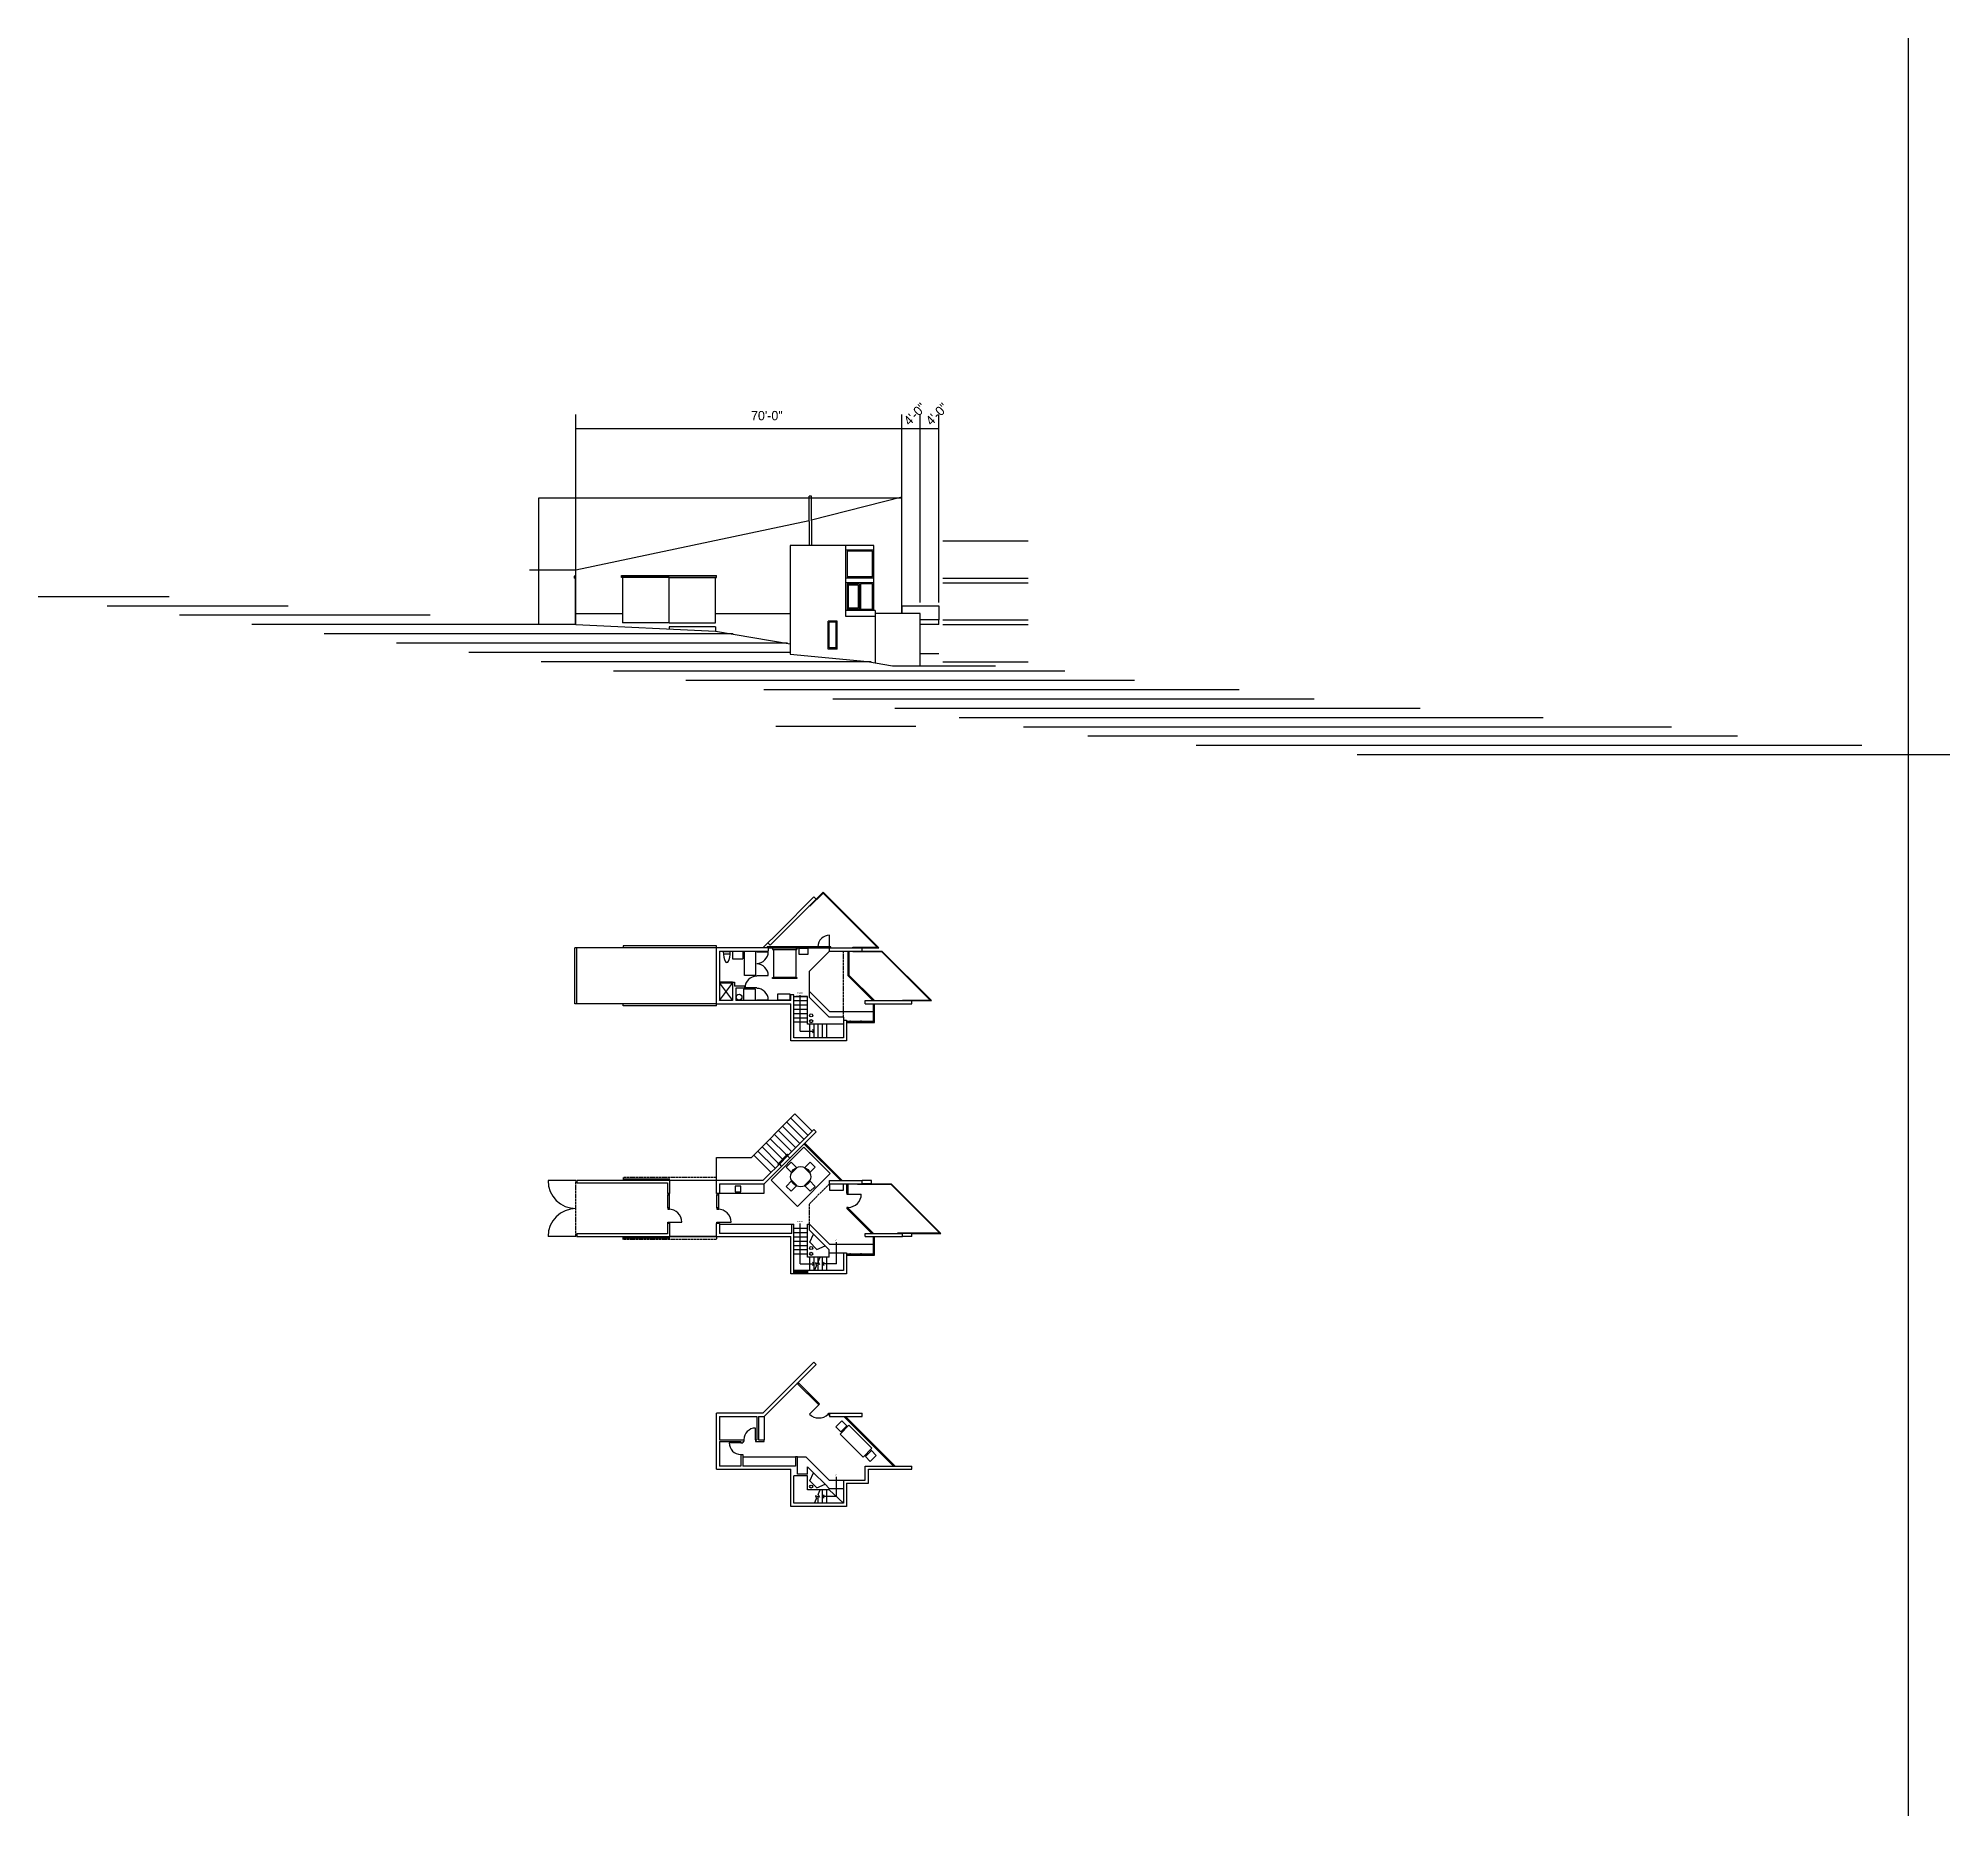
# Model space of a CAD drawing. Header units: inches. Extents: x -30960 to 5972, y 141 to 7569.
# Drawn here: x -12850 to -7920, y 710 to 5293 of the extents above; entities that cross this region are included whole.
import ezdxf

# ---------------------------------------------------------------- set-up
doc = ezdxf.new("R2010")
doc.units = ezdxf.units.IN
doc.header["$LTSCALE"] = 0.5
doc.header["$MEASUREMENT"] = 0
doc.linetypes.add('ACAD_ISO02W100', pattern=[15, 12, -3])
doc.layers.get('0').update_dxf_attribs({"color": 253})
for name, color, linetype in [('A-doors', 254, 'Continuous'), ('A-Elev-North', 7, 'Continuous'), ('A-Elev-South', 7, 'Continuous'), ('A-fixtures', 140, 'Continuous'), ('A-furniture', 33, 'Continuous'), ('A-glazing', 252, 'Continuous'), ('A-millwork', 252, 'Continuous'), ('A-roof', 253, 'Continuous'), ('A-soffit', 251, 'ACAD_ISO02W100'), ('A-stairs', 252, 'Continuous'), ('A-text', 254, 'Continuous'), ('A-walls', 7, 'Continuous'), ('construction', 160, 'Continuous')]:
    doc.layers.add(name, color=color, linetype=linetype)

msp = doc.modelspace()

# ---------------------------------------------------------------- linework, layer by layer
for p, q in [((-11101.5, 2347.7), (-11221.5, 2347.7)), ((-11221.5, 2203.7), (-11101.5, 2203.7)), ((-11101.5, 2203.7), (-11221.5, 2203.7))]:
    msp.add_line(p, q)
at = {"layer": 'A-doors'}
for p, q in [((-10809.5, 2950.7), (-10809.5, 2980.7)), ((-11028.1, 2843.7), (-11028.1, 2848.7)), ((-11463.5, 2347.7), (-11535.5, 2347.7)), ((-11221.5, 2351.7), (-11341.5, 2351.7)), ((-11227, 2314.2), (-11227, 2311.2)), ((-11222, 2314.2), (-11227, 2314.2)), ((-11227, 2277.2), (-11227, 2311.2)), ((-11227, 2311.2), (-11222, 2311.2)), ((-11227, 2277.2), (-11227, 2274.2)), ((-11222, 2277.2), (-11227, 2277.2)), ((-11227, 2274.2), (-11222, 2274.2)), ((-11222, 2311.2), (-11222, 2314.2)), ((-11222, 2277.2), (-11222, 2311.2)), ((-11222, 2274.2), (-11222, 2277.2)), ((-11100, 2314.2), (-11100, 2311.2)), ((-11095, 2314.2), (-11100, 2314.2)), ((-11100, 2311.2), (-11095, 2311.2)), ((-11100, 2277.2), (-11100, 2274.2)), ((-11095, 2277.2), (-11100, 2277.2)), ((-11100, 2274.2), (-11095, 2274.2)), ((-11095, 2311.2), (-11095, 2314.2)), ((-11095, 2274.2), (-11095, 2277.2)), ((-10764.6, 2315.7), (-10764.6, 2312.7)), ((-10761.6, 2315.7), (-10764.6, 2315.7)), ((-10764.6, 2312.7), (-10761.6, 2312.7)), ((-10764.6, 2278.7), (-10764.6, 2275.5)), ((-10761.6, 2278.7), (-10764.6, 2278.7)), ((-10761.6, 2312.7), (-10761.6, 2315.7)), ((-10761.6, 2312.7), (-10727.6, 2312.7)), ((-10761.6, 2276.8), (-10761.6, 2278.7)), ((-11227, 2237.2), (-11227, 2240.2)), ((-11227, 2240.2), (-11222, 2240.2)), ((-11222, 2237.2), (-11227, 2237.2)), ((-11224.5, 2240.2), (-11190.5, 2240.2)), ((-11222, 2240.2), (-11222, 2237.2)), ((-11100, 2237.2), (-11100, 2240.2)), ((-11100, 2240.2), (-11095, 2240.2)), ((-11095, 2237.2), (-11100, 2237.2)), ((-11097.5, 2240.2), (-11063.5, 2240.2)), ((-11095, 2240.2), (-11095, 2237.2)), ((-11463.5, 2203.7), (-11535.5, 2203.7)), ((-11221.5, 2199.7), (-11341.5, 2199.7)), ((-10837.4, 1769.5), (-10861.5, 1745.5)), ((-11000.5, 1679.7), (-11000.5, 1709.7)), ((-11038.5, 1671.7), (-11068.5, 1671.7))]:
    msp.add_line(p, q, dxfattribs=at)
for centre, radius, start, end in [((-10809.5, 2950.7), 30, 90, 180), ((-11463.5, 2347.7), 72, 180, 270), ((-11463.5, 2203.7), 72, 90, 180), ((-11224.5, 2240.2), 34, 0, 90), ((-11097.5, 2240.2), 34, 0, 90), ((-10761.6, 2312.7), 34, 270, 0), ((-10837.4, 1769.6), 34, 225, 315), ((-11000.5, 1679.7), 30, 90, 180), ((-11038.5, 1671.7), 30, 180, 270)]:
    msp.add_arc(centre, radius, start, end, dxfattribs=at)
at = {"layer": 'A-Elev-North'}
for p, q in [((-10856, 4051.3, -5147.6), (-10623.5, 4110.9)), ((-11463.5, 3922.2, -5147.6), (-10862, 4050, -5147.6))]:
    msp.add_line(p, q, dxfattribs=at)
at = {"layer": 'A-Elev-North', "color": 252}
for p, q in [((-10736, 3883.2, -3584.7), (-10736, 3823.3, 12008.2)), ((-10733, 3886.2, -4364.5), (-10733, 3820.3, 12788)), ((-10730, 3886.2, -4364.5), (-10730, 3820.3, 12788))]:
    msp.add_line(p, q, dxfattribs=at)
at = {"layer": 'A-Elev-North', "color": 253}
for p, q in [((-10691.5, 3817.3, -5147.6), (-10691.5, 3802.3, -5147.6)), ((-10691.5, 3802.3, -5147.6), (-10691.5, 3684, -5147.6))]:
    msp.add_line(p, q, dxfattribs=at)
at = {"layer": 'A-Elev-South', "color": 7}
for p, q in [((-8027.6, 5293.3), (-8027.6, 710)), ((-10862, 4047.3, -5147.6), (-10862, 4112.1, -5147.6)), ((-10856, 4112.1, -5147.6), (-10862, 4112.1, -5147.6)), ((-10856, 4048.6, -5147.6), (-10856, 4112.1, -5147.6)), ((-10623.5, 3829.3, -5147.6), (-10623.5, 4110.9, -5147.6)), ((-10526.5, 3829.3, -5147.6), (-10623.5, 3829.3, -5147.6)), ((-10526.5, 3793.3, -5147.6), (-10526.5, 3829.3, -5147.6)), ((-11463.5, 3781.2, -5147.6), (-11103.5, 3764.3, -5147.6)), ((-11103.5, 3764.3, -5147.6), (-10911.5, 3731.9, -11990.5)), ((-10527.5, 3781.3), (-10575.5, 3781.3)), ((-10575.5, 3675.3), (-10575.5, 3781.3)), ((-10527.5, 3781.3), (-10527.5, 3793.3, -5147.6)), ((-10911.5, 3704.9, -5147.6), (-10711.3, 3685.9, -12303.8)), ((-10527.5, 3706.3), (-10575.5, 3706.3)), ((-10711.3, 3685.9, -12303.8), (-10647.5, 3675.3)), ((-10647.5, 3675.3), (-10537.7, 3675.3)), ((-10547.7, 3675.3), (-10439.3, 3675.3)), ((-10537.7, 3675.3), (-10381.3, 3675.3, -5147.6)), ((-10586.6, 3518.6), (-10948.2, 3518.6)), ((-10849.8, 2479.4), (-10917.8, 2411.3)), ((-10844.1, 2473.7), (-10849.8, 2479.4))]:
    msp.add_line(p, q, dxfattribs=at)
at = {"layer": 'A-Elev-South', "color": 253}
for p, q in [((-10862, 4047.3, -5147.6), (-10862, 3985.3, -60423.2)), ((-10856, 4048.6, -5147.6), (-10856, 3985.3, -60344.4)), ((-10911.5, 3985.3, -5147.6), (-10911.5, 3704.9, -5147.6)), ((-10767.5, 3985.3, -5147.6), (-10911.5, 3985.3, -5147.6)), ((-10695.5, 3985.3, -5147.6), (-10767.5, 3985.3, -5147.6)), ((-10695.5, 3906.3, -36456.4), (-10695.5, 3985.3, -5147.6)), ((-11346.5, 3903.2, -5147.6), (-11346.5, 3908.2, -5147.6)), ((-11101.5, 3906.2, -5147.6), (-11346.5, 3906.2, -5147.6)), ((-11343.5, 3903.2, -5147.6), (-11346.5, 3903.2, -5147.6)), ((-11223.5, 3903.2, -5147.6), (-11343.5, 3903.2, -5147.6)), ((-11343.5, 3903.2, -5147.6), (-11343.5, 3786.3, -10295.1)), ((-11103.5, 3903.2, -5147.6), (-11101.5, 3903.2, -5147.6)), ((-11101.5, 3906.2, -5147.6), (-11101.5, 3908.2, -5147.6)), ((-11101.5, 3903.2, -5147.6), (-11101.5, 3906.2, -5147.6)), ((-10695.5, 3901.3, -5147.6), (-10767.5, 3901.3, -5147.6)), ((-10695.5, 3817.3, -24121.6), (-10695.5, 3906.3, -36456.4)), ((-10695.5, 3889.3, -5147.6), (-10767.5, 3889.3, -5147.6)), ((-11463.5, 3810.3, -10295.1), (-11343.5, 3810.3, -10295.1)), ((-11103.5, 3810.3, -10295.1), (-10911.5, 3810.3, -10295.1)), ((-10691.5, 3817.3, 13567.8), (-10767.5, 3817.3, 13567.8)), ((-10623.5, 3810.3, -1775), (-10623.5, 3829.3, -5147.6)), ((-10623.5, 3829.3, -5147.6), (-10623.5, 3810.3, -10295.1)), ((-10575.5, 3781.3), (-10575.5, 3810.3, -5147.6)), ((-11223.5, 3786.3, -5147.6), (-11343.5, 3786.3, -10295.1)), ((-11103.5, 3775.3, -5147.6), (-11223.5, 3775.3, -5147.6)), ((-11223.5, 3775.3, -5147.6), (-11223.5, 3769.9, -5147.6)), ((-11103.5, 3775.3, -5147.6), (-11103.5, 3764.3, -5147.6)), ((-10526.5, 3793.3), (-10575.5, 3793.3)), ((-11010.6, 2407.7), (-10898.7, 2519.5)), ((-10854.2, 2474.9), (-10898.7, 2519.5)), ((-10907.2, 2421.9), (-10951.8, 2466.5)), ((-10896.6, 2432.5), (-10941.2, 2477.1)), ((-10886, 2443.1), (-10930.6, 2487.7)), ((-10875.4, 2453.7), (-10919.9, 2498.3)), ((-10864.8, 2464.3), (-10909.3, 2508.9)), ((-10949.6, 2379.5), (-10994.2, 2424)), ((-10941.2, 2392.2), (-10983.6, 2434.6)), ((-10930.6, 2402.8), (-10973, 2445.2)), ((-10919.9, 2413.4), (-10962.4, 2455.8)), ((-11101.5, 2407.7), (-11010.6, 2407.7)), ((-11101.5, 2347.7), (-11101.5, 2407.7)), ((-10960.3, 2368.9), (-11004.8, 2413.4)), ((-10737.5, 2339.7), (-10737.5, 2338.2)), ((-10701.5, 2347.7), (-10725.5, 2347.7)), ((-10701.5, 2339.7), (-10725.5, 2339.7)), ((-10597.5, 2211.7), (-10621.5, 2211.7)), ((-10597.5, 2203.7), (-10621.5, 2203.7))]:
    msp.add_line(p, q, dxfattribs=at)
at = {"layer": 'A-Elev-South', "color": 2, "ltscale": 0.1}
for p, q in [((-10517.6, 3997.3, -15442.7), (-10299.1, 3997.3, -20590.3)), ((-10517.6, 3997.3, -15442.7), (-10299.1, 3997.3, -20590.3)), ((-10517.6, 3997.3, -15442.7), (-10299.1, 3997.3, -20590.3)), ((-10467.6, 3997.3, -15442.7), (-10297.1, 3997.3, -15442.7)), ((-10467.6, 3997.3, -15442.7), (-10297.1, 3997.3, -15442.7)), ((-10467.6, 3997.3, -15442.7), (-10297.1, 3997.3, -15442.7)), ((-10517.6, 3901.3, -15442.7), (-10299.1, 3901.3, -20590.3)), ((-10467.6, 3901.3, -15442.7), (-10297.1, 3901.3, -15442.7)), ((-10517.6, 3889.3, -15442.7), (-10299.1, 3889.3, -20590.3)), ((-10467.6, 3889.3, -15442.7), (-10297.1, 3889.3, -15442.7)), ((-10517.6, 3793.3, -15442.7), (-10299.1, 3793.3, -20590.3)), ((-10517.6, 3781.3, -15442.7), (-10299.1, 3781.3, -20590.3)), ((-10467.6, 3793.3, -15442.7), (-10297.1, 3793.3, -15442.7)), ((-10467.6, 3781.3, -15442.7), (-10297.1, 3781.3, -15442.7)), ((-10517.6, 3685.3, -15442.7), (-10299.1, 3685.3, -20590.3)), ((-10467.6, 3685.3, -15442.7), (-10297.1, 3685.3, -15442.7))]:
    msp.add_line(p, q, dxfattribs=at)
at = {"layer": 'A-Elev-South', "color": 252}
for p, q in [((-10767.5, 3802.3, -77674), (-10767.5, 3985.3, -5147.6)), ((-10695.5, 3973.3, -5147.6), (-10767.5, 3973.3, -5147.6)), ((-10764.5, 3970.3, 54643.4), (-10764.5, 3904.3, -3960.8)), ((-10698.5, 3970.3, 55831.3), (-10764.5, 3970.3, 55831.3)), ((-10698.5, 3904.3, -3960.8), (-10698.5, 3970.3, 54643.4)), ((-11463.5, 3906.3, -5147.6), (-11468.5, 3906.3, -5147.6)), ((-11468.5, 3906.3, -5147.6), (-11468.5, 3901.3, -5147.6)), ((-11463.5, 3906.3, -5147.6), (-11468.5, 3906.3, -5147.6)), ((-11468.5, 3906.3, -5147.6), (-11468.5, 3901.3, -5147.6)), ((-11465.5, 3901.3, -5147.6), (-11468.5, 3901.3, -5147.6)), ((-11465.5, 3901.3, -5147.6), (-11468.5, 3901.3, -5147.6)), ((-11465.5, 3901.3), (-11465.5, 3781.3, -5147.6)), ((-11465.5, 3901.3), (-11465.5, 3781.3, -5147.6)), ((-10698.5, 3904.3, -36456.4), (-10764.5, 3904.3, -36456.4)), ((-10733, 3886.2, -36426.4), (-10764.5, 3886.2, -36426.4)), ((-10764.5, 3886.2, -5117.6), (-10764.5, 3820.3, -17741)), ((-10736, 3883.2, -36426.4), (-10761.5, 3883.2, -36426.4)), ((-10761.5, 3883.2, -5691.5), (-10761.5, 3823.3, -17167.1)), ((-10698.5, 3886.2, -36426.4), (-10730, 3886.2, -36426.4)), ((-10698.5, 3820.3, -17741), (-10698.5, 3886.2, -5117.6)), ((-10691.5, 3802.3, -5147.6), (-10767.5, 3802.3, -5147.6)), ((-10733, 3820.3, -20590.3), (-10764.5, 3820.3, -20590.3)), ((-10736, 3823.3, -20590.3), (-10761.5, 3823.3, -20590.3)), ((-10698.5, 3820.3, -20590.3), (-10730, 3820.3, -20590.3)), ((-10575.5, 3810.3, -6490.4), (-10691.5, 3810.3, -11638)), ((-11463.5, 3781.3, -5147.6), (-12299.9, 3781.3, -5147.6)), ((-10813.5, 3718.3), (-10813.5, 3790.3)), ((-10789.5, 3790.3), (-10813.5, 3790.3)), ((-10810.5, 3721.3), (-10810.5, 3787.3, -606.2)), ((-10792.5, 3787.3, -606.2), (-10810.5, 3787.3, -606.2)), ((-10792.5, 3721.3, -2922.1), (-10792.5, 3787.3, -2098.3)), ((-10789.5, 3718.3), (-10789.5, 3790.3)), ((-10789.5, 3718.3), (-10813.5, 3718.3)), ((-10792.5, 3721.3), (-10810.5, 3721.3)), ((-10202.8, 3661.3, -5147.6), (-11366.8, 3661.3, -5147.6)), ((-8968.6, 3541.3, -5147.6), (-10475.2, 3541.3, -5147.6))]:
    msp.add_line(p, q, dxfattribs=at)
at = {"layer": 'A-Elev-South'}
for p, q in [((-11463.5, 3781.3), (-11463.5, 3921.3)), ((-11463.5, 3781.3), (-11463.5, 3921.3)), ((-11223.5, 3903.2, -5147.6), (-11103.5, 3903.2, -5147.6)), ((-11223.5, 3786.3, -5147.6), (-11223.5, 3903.2, -5147.6)), ((-11103.5, 3786.3, -5147.6), (-11103.5, 3903.2, -5147.6)), ((-11223.5, 3786.3, -10295.1), (-11103.5, 3786.3, -10295.1))]:
    msp.add_line(p, q, dxfattribs=at)
at = {"layer": 'A-Elev-South', "color": 251}
msp.add_line((-11346.5, 3908.2, -5147.6), (-11101.5, 3908.2, -5147.6), dxfattribs=at)
at = {"layer": 'A-Elev-South', "color": 126}
for p, q in [((-12512.9, 3853.3, -5147.6), (-12850.5, 3853.3, -5147.6)), ((-12205.9, 3829.3, -5147.6), (-12673.1, 3829.3, -5147.6)), ((-11839.3, 3805.3, -5147.6), (-12486.5, 3805.3, -5147.6)), ((-11057.8, 3757.3, -5147.6), (-12113.2, 3757.3, -5147.6)), ((-10917.8, 3733.3, -5147.6), (-11926.6, 3733.3, -5147.6)), ((-10909.5, 3709.3, -5147.6), (-11740, 3709.3, -5147.6)), ((-10702.3, 3685.3, -5147.6), (-11553.4, 3685.3, -5147.6)), ((-10023.3, 3637.3, -5147.6), (-11180.2, 3637.3, -5147.6)), ((-9752.7, 3613.3, -5147.6), (-10978.7, 3613.3, -5147.6)), ((-9559.5, 3589.3, -5147.6), (-10801, 3589.3, -5147.6)), ((-9286.4, 3565.3, -5147.6), (-10641.2, 3565.3, -5147.6)), ((-8637.8, 3517.3, -5147.6), (-10309.1, 3517.3, -5147.6)), ((-8467.9, 3493.3, -5147.6), (-10143.1, 3493.3, -5147.6)), ((-8146.8, 3469.3, -5147.6), (-9864, 3469.3, -5147.6)), ((-7920.3, 3445.3, -5147.6), (-9448.4, 3445.3, -5147.6))]:
    msp.add_line(p, q, dxfattribs=at)
at = {"layer": 'A-fixtures'}
for p, q in [((-11065.5, 2937.7), (-11083.5, 2937.7)), ((-11065.5, 2937.7), (-11083.5, 2937.7)), ((-11083.3, 2932.7), (-11065.6, 2932.7)), ((-11059.5, 2859.7), (-11093.5, 2859.7)), ((-11083.5, 2856.7), (-11083.5, 2859.7)), ((-11093.5, 2811.7), (-11059.5, 2856.7)), ((-11093.5, 2856.7), (-11059.5, 2811.7)), ((-11059.5, 2856.7), (-11093.5, 2856.7))]:
    msp.add_line(p, q, dxfattribs=at)
msp.add_lwpolyline([(-11000.3, 2813.3), (-11000.3, 2841.3), (-11031.3, 2841.3), (-11031.3, 2813.3), (-11000.3, 2813.3)], dxfattribs=at)
msp.add_circle((-11043, 2820.7), 7.5, dxfattribs=at)
msp.add_ellipse((-11074.5, 2937.7), major_axis=(0, 28), ratio=0.321429, start_param=1.570796, end_param=4.712389, dxfattribs=at)
at = {"layer": 'A-furniture'}
for points in [[(-10893.6, 2946.7), (-10956.6, 2946.7), (-10956.6, 2943.7), (-10893.6, 2943.7), (-10893.6, 2946.7), (-10893.6, 2943.7), (-10896.6, 2943.7), (-10896.6, 2871.7), (-10893.6, 2871.7), (-10893.6, 2871.7), (-10893.6, 2868.7), (-10956.6, 2868.7), (-10956.6, 2871.7), (-10953.6, 2871.7), (-10896.6, 2871.7), (-10953.6, 2871.7), (-10953.6, 2943.7)], [(-10864.6, 2946.4), (-10888.6, 2946.4), (-10888.6, 2931.4), (-10864.6, 2931.4), (-10864.6, 2946.4)], [(-10911.5, 2813.7), (-10911.5, 2828.7), (-10943.5, 2828.7), (-10943.5, 2813.7), (-10911.5, 2813.7)], [(-10906.6, 2367.6), (-10921.4, 2382.4), (-10908.7, 2395.1), (-10893.9, 2380.3), (-10906.6, 2367.6)], [(-10874.1, 2380.3), (-10859.2, 2395.1), (-10846.5, 2382.4), (-10861.3, 2367.6), (-10874.1, 2380.3)], [(-10906.6, 2347.8), (-10921.4, 2332.9), (-10908.7, 2320.2), (-10893.9, 2335), (-10906.6, 2347.8)], [(-10874.1, 2335), (-10859.2, 2320.2), (-10846.5, 2332.9), (-10861.3, 2347.8), (-10874.1, 2335)], [(-10773.5, 2323.2), (-10773.5, 2338.2), (-10809.5, 2338.2), (-10809.5, 2323.2), (-10773.5, 2323.2)], [(-10778, 1728.3), (-10793.5, 1712.7), (-10780.8, 1700), (-10765.2, 1715.5), (-10778, 1728.3), (-10765.2, 1715.5), (-10763.1, 1713.4), (-10759.6, 1717), (-10782.2, 1694.3), (-10722.8, 1634.9), (-10700.2, 1657.6), (-10759.6, 1717), (-10700.2, 1657.6), (-10703.7, 1654), (-10701.6, 1651.9), (-10717.1, 1636.3), (-10704.4, 1623.6), (-10688.9, 1639.2), (-10701.6, 1651.9)]]:
    msp.add_lwpolyline(points, dxfattribs=at)
msp.add_lwpolyline([(-10807.6, 2366.2), (-10875.5, 2434), (-10960.3, 2349.2), (-10892.4, 2281.3)], close=True, dxfattribs=at)
msp.add_circle((-10884, 2357.7), 26, dxfattribs=at)
at = {"layer": 'A-glazing'}
for p, q in [((-10806.5, 2950.7), (-10970.5, 2950.7)), ((-10970.5, 2947.7), (-10970.5, 2950.7)), ((-10967.5, 2947.7), (-10967.5, 2950.7)), ((-10937.5, 2947.7), (-10937.5, 2950.7)), ((-10935.5, 2947.7), (-10935.5, 2950.7)), ((-10905.5, 2947.7), (-10905.5, 2950.7)), ((-10903.5, 2947.7), (-10903.5, 2950.7)), ((-10873.5, 2947.7), (-10873.5, 2950.7)), ((-10871.5, 2947.8), (-10871.5, 2950.8)), ((-10841.5, 2947.7), (-10841.5, 2950.7)), ((-10839.5, 2947.7), (-10839.5, 2950.7)), ((-10809.5, 2947.7), (-10809.5, 2950.7)), ((-10809.5, 2949.7), (-10809.5, 2950.7)), ((-10806.5, 2947.7), (-10806.5, 2950.7)), ((-10761.6, 2878.7), (-10761.6, 2939.7)), ((-10761.6, 2936.7), (-10758.6, 2936.7)), ((-10758.6, 2878.7), (-10758.6, 2939.7)), ((-10761.6, 2878.7), (-10758.6, 2878.7)), ((-10761.6, 2875.5), (-10761.6, 2878.7)), ((-10761.6, 2875.5), (-10697.7, 2811.7)), ((-10759.4, 2873.4), (-10757.3, 2875.5)), ((-10758.6, 2876.8), (-10758.6, 2878.7)), ((-10758.6, 2876.8), (-10693.5, 2811.7)), ((-10866.5, 2822.7), (-10896.5, 2822.7)), ((-10699.1, 2813.1), (-10697, 2815.2)), ((-10696.5, 2758.7), (-10696.5, 2803.7)), ((-10693.5, 2800.7), (-10696.5, 2800.7)), ((-10693.5, 2774.7), (-10696.5, 2774.7)), ((-10693.5, 2772.7), (-10696.5, 2772.7)), ((-10693.5, 2758.7), (-10693.5, 2803.7)), ((-10765.5, 2758.7), (-10696.5, 2758.7)), ((-10765.5, 2755.7), (-10693.5, 2755.7)), ((-10762.5, 2755.7), (-10762.5, 2758.7)), ((-10755.5, 2758.7), (-10757.5, 2758.7)), ((-10757.5, 2755.7), (-10755.5, 2755.7)), ((-10730.5, 2758.7), (-10728.5, 2758.7)), ((-10730.5, 2758.7), (-10730.5, 2755.7)), ((-10727.5, 2758.7), (-10729.5, 2758.7)), ((-10728.5, 2755.7), (-10728.5, 2758.7)), ((-10696.5, 2758.7), (-10696.5, 2755.7)), ((-10693.5, 2758.7), (-10696.5, 2758.7)), ((-10693.5, 2755.7), (-10693.5, 2758.7)), ((-10922.8, 2416.2), (-10920.7, 2414.1)), ((-10875.5, 2442.3), (-10780.8, 2347.7)), ((-10871.9, 2443), (-10874.1, 2440.9)), ((-10873.4, 2444.5), (-10776.6, 2347.7)), ((-10849.6, 2420.7), (-10851.7, 2418.6)), ((-10847.5, 2418.6), (-10849.6, 2416.5)), ((-10941.2, 2392.2), (-10939, 2390.1)), ((-10917.8, 2411.3), (-10939, 2390.1)), ((-10912.2, 2405.6), (-10933.4, 2384.4)), ((-10920, 2413.4), (-10917.8, 2411.3)), ((-10764.6, 2315.7), (-10764.6, 2339.7)), ((-10761.6, 2315.7), (-10761.6, 2338.2)), ((-11100, 2277.2), (-11100, 2311.2)), ((-11095, 2277.2), (-11095, 2311.2)), ((-10764.6, 2275.5), (-10700.7, 2211.7)), ((-10762.4, 2273.4), (-10760.3, 2275.5)), ((-10761.6, 2276.8), (-10696.5, 2211.7)), ((-10700.7, 2211.7), (-10698.6, 2213.8)), ((-10696.5, 2158.7), (-10696.5, 2203.7)), ((-10693.5, 2200.7), (-10696.5, 2200.7)), ((-10693.5, 2174.7), (-10696.5, 2174.7)), ((-10693.5, 2172.7), (-10696.5, 2172.7)), ((-10693.5, 2158.7), (-10693.5, 2203.7)), ((-10765.5, 2158.7), (-10696.5, 2158.7)), ((-10765.5, 2155.7), (-10693.5, 2155.7)), ((-10762.5, 2155.7), (-10762.5, 2158.7)), ((-10755.5, 2158.7), (-10757.5, 2158.7)), ((-10757.5, 2155.7), (-10755.5, 2155.7)), ((-10730.5, 2158.7), (-10730.5, 2155.7)), ((-10730.5, 2158.7), (-10728.5, 2158.7)), ((-10727.5, 2158.7), (-10729.5, 2158.7)), ((-10728.5, 2155.7), (-10728.5, 2158.7)), ((-10696.5, 2158.7), (-10696.5, 2155.7)), ((-10693.5, 2158.7), (-10696.5, 2158.7)), ((-10693.5, 2155.7), (-10693.5, 2158.7)), ((-10901.5, 2113.2), (-10865.5, 2113.2)), ((-10901.5, 2110.2), (-10865.5, 2110.2)), ((-10899.5, 2113.2), (-10899.5, 2110.2)), ((-10867.5, 2113.2), (-10867.5, 2110.2)), ((-10892.9, 1825), (-10890.7, 1827.1)), ((-10837.5, 1769.5), (-10892.9, 1824.9)), ((-10891.4, 1823.5), (-10889.3, 1825.7)), ((-10836.7, 1773), (-10890.7, 1827.1)), ((-10889.3, 1825.7), (-10890.7, 1827.1)), ((-10865.9, 1797.9), (-10863.7, 1800.1)), ((-10864.5, 1796.5), (-10862.3, 1798.7)), ((-10838.8, 1771), (-10836.7, 1773.1)), ((-10837.4, 1769.6), (-10835.3, 1771.7)), ((-10835.3, 1771.7), (-10836.7, 1773.1)), ((-10813.3, 1745.5), (-10811.2, 1747.7)), ((-10813.3, 1745.5), (-10809.5, 1741.7)), ((-10811.9, 1744.1), (-10809.8, 1746.3)), ((-10811.2, 1747.7), (-10809.5, 1747.7)), ((-10809.8, 1746.3), (-10811.2, 1747.7)), ((-10772.8, 1739.7), (-10644.8, 1611.7)), ((-10767.1, 1738.3), (-10769.3, 1736.1)), ((-10768.6, 1739.7), (-10640.6, 1611.7)), ((-10646.2, 1613.1), (-10644.1, 1615.2))]:
    msp.add_line(p, q, dxfattribs=at)
at = {"layer": 'A-glazing', "color": 253}
for p, q in [((-10917.8, 2415.5), (-10943.3, 2390.1)), ((-10943.3, 2390.1), (-10941.2, 2388)), ((-10917.8, 2415.5), (-10915.7, 2413.4))]:
    msp.add_line(p, q, dxfattribs=at)
at = {"layer": 'A-millwork'}
for p, q in [((-10860, 3055.7), (-10861.1, 3056.7)), ((-10860, 3055.7), (-10826.4, 3089.2)), ((-10826.4, 3089.2), (-10686.4, 2949.2)), ((-11059.5, 2939.7), (-11059.5, 2919.7)), ((-11059.5, 2919.7), (-11033.1, 2919.7)), ((-11033.1, 2939.7), (-11033.1, 2919.7)), ((-11028.8, 2876.7), (-11028.8, 2939.7)), ((-11000.8, 2939.7), (-11000.8, 2876.7)), ((-10997.5, 2937.9), (-10967.5, 2937.9)), ((-10967.5, 2947.7), (-10809.5, 2947.7)), ((-10758.6, 2939.7), (-10758.6, 2938.2)), ((-10749.5, 2947.7), (-10749.5, 2949.2)), ((-10749.5, 2949.2), (-10686.4, 2949.2)), ((-10749.5, 2938.2), (-10749.5, 2939.7)), ((-10725.5, 2939.7), (-10674.7, 2939.7)), ((-10674.7, 2939.7), (-10546.7, 2811.7)), ((-11002.3, 2876.7), (-11028.8, 2876.7)), ((-11002.3, 2876.7), (-11000.8, 2876.7)), ((-10997.5, 2876.4), (-10967.5, 2876.4)), ((-10997.5, 2844.9), (-11027.5, 2844.9)), ((-10997.5, 2813.4), (-10967.5, 2813.4)), ((-10621.5, 2811.7), (-10621.5, 2813.2)), ((-10597.5, 2811.7), (-10546.7, 2811.7)), ((-11038.1, 2333.7), (-11053.1, 2333.7)), ((-11053.1, 2333.7), (-11053.1, 2318.7)), ((-11053.1, 2318.7), (-11038.1, 2318.7)), ((-11038.1, 2318.7), (-11038.1, 2333.7)), ((-10978.1, 2315.7), (-10978.1, 2339.7)), ((-10761.5, 2338.2), (-10761.5, 2339.7)), ((-10761.5, 2338.2), (-10761.5, 2339.7)), ((-10737.5, 2338.2), (-10651.4, 2338.2)), ((-10725.5, 2339.7), (-10650.7, 2339.7)), ((-10651.4, 2338.2), (-10526.4, 2213.2)), ((-10650.7, 2339.7), (-10522.7, 2211.7)), ((-11093.5, 2315.7), (-10978.1, 2315.7)), ((-11093.5, 2235.7), (-10906.5, 2235.7)), ((-10633.5, 2211.7), (-10633.5, 2213.2)), ((-10633.5, 2213.2), (-10526.4, 2213.2)), ((-10597.5, 2211.7), (-10522.7, 2211.7)), ((-10978.1, 1739.7), (-10978.1, 1679.7)), ((-11033.5, 1635.7), (-10897, 1635.7))]:
    msp.add_line(p, q, dxfattribs=at)
at = {"layer": 'A-millwork', "color": 254}
for p, q in [((-10844.1, 3073.7), (-10826.4, 3091.4)), ((-10826.4, 3091.4), (-10682.7, 2947.7))]:
    msp.add_line(p, q, dxfattribs=at)
at = {"layer": 'A-millwork', "color": 251}
for p, q in [((-10749.5, 2938.2), (-10675.4, 2938.2)), ((-10675.4, 2938.2), (-10550.4, 2813.2)), ((-10621.5, 2813.2), (-10550.4, 2813.2))]:
    msp.add_line(p, q, dxfattribs=at)
at = {"layer": 'A-millwork', "color": 253}
msp.add_line((-10725.5, 2947.7), (-10682.7, 2947.7), dxfattribs=at)
at = {"layer": 'A-millwork'}
for centre, start, end in [((-10997.5, 2937.9), 270, 0), ((-10997.5, 2844.9), 90, 180), ((-10997.5, 2876.4), 0, 90), ((-10997.5, 2813.4), 0, 90)]:
    msp.add_arc(centre, 30, start, end, dxfattribs=at)
at = {"layer": 'A-roof'}
for p, q in [((-11466.5, 2803.7), (-11466.5, 2947.7)), ((-11461.5, 2947.7), (-11466.5, 2947.7)), ((-11101.5, 2947.7), (-11461.5, 2947.7)), ((-11461.5, 2803.7), (-11461.5, 2947.7)), ((-11101.5, 2952.7), (-11341.5, 2952.7)), ((-11341.5, 2952.7), (-11341.5, 2947.7)), ((-11101.5, 2947.7), (-11101.5, 2952.7)), ((-11461.5, 2803.7), (-11466.5, 2803.7)), ((-11101.5, 2803.7), (-11461.5, 2803.7)), ((-11341.5, 2798.7), (-11341.5, 2803.7)), ((-11101.5, 2798.7), (-11341.5, 2798.7)), ((-11101.5, 2798.7), (-11101.5, 2803.7))]:
    msp.add_line(p, q, dxfattribs=at)
at = {"layer": 'A-soffit', "linetype": 'ACAD_ISO02W100'}
msp.add_line((-10773.5, 2769.2), (-10773.5, 2939.7), dxfattribs=at)
at = {"layer": 'A-soffit'}
for p, q in [((-11463.5, 2203.7), (-11463.5, 2347.7)), ((-11101.5, 2355.7), (-11341.5, 2355.7)), ((-11341.5, 2355.7), (-11341.5, 2347.7)), ((-11101.5, 2347.7), (-11101.5, 2355.7)), ((-10809.5, 2339.7), (-10861.5, 2287.7)), ((-10861.5, 2235.7), (-10861.5, 2287.7)), ((-11341.5, 2195.7), (-11341.5, 2203.7)), ((-11101.5, 2195.7), (-11341.5, 2195.7)), ((-11101.5, 2203.7), (-11101.5, 2195.7))]:
    msp.add_line(p, q, dxfattribs=at)
at = {"layer": 'A-stairs'}
for p, q in [((-10901.5, 2822.7), (-10866.5, 2822.7)), ((-10901.5, 2811.7), (-10866.5, 2811.7)), ((-10861.5, 2835.7), (-10809.5, 2783.7)), ((-10901.5, 2800.7), (-10866.5, 2800.7)), ((-10901.5, 2789.7), (-10866.5, 2789.7)), ((-10901.5, 2778.7), (-10866.5, 2778.7)), ((-10901.5, 2767.7), (-10866.5, 2767.7)), ((-10809.5, 2783.7), (-10696.5, 2783.7)), ((-10901.5, 2756.7), (-10866.5, 2756.7)), ((-10860.5, 2715.7), (-10860.5, 2750.7)), ((-10849.5, 2715.7), (-10849.5, 2750.7)), ((-10838.5, 2715.7), (-10838.5, 2750.7)), ((-10827.5, 2715.7), (-10827.5, 2750.7)), ((-10816.5, 2715.7), (-10816.5, 2750.7)), ((-10901.5, 2224.7), (-10866.5, 2224.7)), ((-10861.5, 2235.7), (-10809.5, 2183.7)), ((-10901.5, 2213.7), (-10866.5, 2213.7)), ((-10901.5, 2202.7), (-10866.5, 2202.7)), ((-10901.5, 2191.7), (-10866.5, 2191.7)), ((-10901.5, 2180.7), (-10866.5, 2180.7)), ((-10901.5, 2169.7), (-10866.5, 2169.7)), ((-10809.5, 2183.7), (-10696.5, 2183.7)), ((-10901.5, 2158.7), (-10866.5, 2158.7)), ((-10860.5, 2115.7), (-10860.5, 2150.7)), ((-10849.5, 2115.7), (-10849.5, 2150.7)), ((-10848, 2115.7), (-10842.9, 2128.1)), ((-10845.8, 2135.3), (-10842.9, 2128.1)), ((-10835.7, 2131.1), (-10845.8, 2135.3)), ((-10838.6, 2138.3), (-10833.5, 2150.7)), ((-10838.6, 2138.3), (-10835.7, 2131.1)), ((-10838.5, 2115.7), (-10838.5, 2150.7)), ((-10827.5, 2115.7), (-10827.5, 2150.7)), ((-10816.5, 2115.7), (-10816.5, 2150.7)), ((-10810.5, 2161.7), (-10773.5, 2161.7)), ((-10892, 1635.7), (-10870.5, 1635.7)), ((-10810.5, 1575.7), (-10870.5, 1635.7)), ((-10845.8, 1535.3), (-10842.9, 1528.1)), ((-10835.7, 1531.1), (-10845.8, 1535.3)), ((-10838.6, 1538.3), (-10833.5, 1550.7)), ((-10838.6, 1538.3), (-10835.7, 1531.1)), ((-10838.5, 1515.7), (-10838.5, 1532.2)), ((-10827.5, 1515.7), (-10827.5, 1550.7)), ((-10816.5, 1515.7), (-10816.5, 1550.7)), ((-10810.5, 1575.7), (-10773.5, 1575.7)), ((-10810.5, 1554.2), (-10773.5, 1554.2)), ((-10848, 1515.7), (-10842.9, 1528.1))]:
    msp.add_line(p, q, dxfattribs=at)
at = {"layer": 'A-text'}
for p, q in [((-10885, 2733.2), (-10885, 2825.8)), ((-10885, 2733.2), (-10849.5, 2733.2)), ((-10849.5, 2733.2), (-10853.7, 2737.4)), ((-10849.5, 2733.2), (-10853.7, 2728.9)), ((-10885, 2133.2), (-10885, 2236.8)), ((-10792, 2133.2), (-10792, 2188.9)), ((-10885, 2133.2), (-10849.5, 2133.2)), ((-10849.5, 2133.2), (-10853.7, 2137.4)), ((-10849.5, 2133.2), (-10853.7, 2128.9)), ((-10827.5, 2133.2), (-10823.3, 2137.4)), ((-10827.5, 2133.2), (-10823.3, 2128.9)), ((-10792, 2133.2), (-10827.5, 2133.2)), ((-10792, 1533.2), (-10792, 1583.9)), ((-10827.5, 1533.2), (-10823.3, 1537.4)), ((-10827.5, 1533.2), (-10823.3, 1528.9)), ((-10792, 1533.2), (-10827.5, 1533.2)), ((-10773.5, 1515.7), (-10810.5, 1550.7))]:
    msp.add_line(p, q, dxfattribs=at)
at = {"layer": 'A-walls'}
for p, q in [((-10939, 2990.1), (-10849.8, 3079.4)), ((-10844.1, 3073.7), (-10933.4, 2984.4)), ((-10849.8, 3079.4), (-10844.1, 3073.7)), ((-10981.5, 2947.7), (-10939, 2990.1)), ((-10968.5, 2960.6), (-10962.9, 2954.9)), ((-10933.4, 2984.4), (-10962.9, 2954.9)), ((-10967.5, 2947.7), (-11101.5, 2947.7)), ((-11101.5, 2803.7), (-11101.5, 2947.7)), ((-11093.5, 2939.7), (-10967.5, 2939.7)), ((-11093.5, 2939.7), (-11093.5, 2811.7)), ((-10967.5, 2947.7), (-10967.5, 2939.7)), ((-10861.5, 2887.7), (-10809.5, 2939.7)), ((-10809.5, 2947.7), (-10725.5, 2947.7)), ((-10809.5, 2939.7), (-10809.5, 2947.7)), ((-10809.5, 2939.7), (-10725.5, 2939.7)), ((-10725.5, 2939.7), (-10725.5, 2947.7)), ((-11059.5, 2859.7), (-11054.5, 2859.7)), ((-11059.5, 2859.7), (-11059.5, 2811.7)), ((-11054.5, 2859.7), (-11054.5, 2848.7)), ((-10861.5, 2820.1), (-10861.5, 2887.7)), ((-11059.5, 2811.7), (-11093.5, 2811.7)), ((-11028.1, 2848.7), (-11054.5, 2848.7)), ((-11028.1, 2843.7), (-11051.5, 2843.7)), ((-11051.5, 2843.7), (-11051.5, 2811.7)), ((-10909.5, 2811.7), (-11051.5, 2811.7)), ((-10909.5, 2811.7), (-10909.5, 2826.7)), ((-10901.5, 2826.7), (-10909.5, 2826.7)), ((-10901.5, 2715.7), (-10901.5, 2826.7)), ((-10866.5, 2750.7), (-10866.5, 2822.7)), ((-10861.5, 2820.1), (-10851, 2809.6)), ((-10717.3, 2811.7), (-10597.5, 2811.7)), ((-10717.3, 2803.7), (-10717.3, 2811.7)), ((-10597.5, 2803.7), (-10597.5, 2811.7)), ((-11101.5, 2803.7), (-10909.5, 2803.7)), ((-10909.5, 2707.7), (-10909.5, 2803.7)), ((-10821, 2779.7), (-10851, 2809.6)), ((-10821, 2779.7), (-10810.5, 2769.2)), ((-10773.5, 2769.2), (-10810.5, 2769.2)), ((-10773.5, 2769.2), (-10773.5, 2715.7)), ((-10773.5, 2761.7), (-10765.5, 2761.7)), ((-10765.5, 2761.7), (-10765.5, 2707.7)), ((-10717.3, 2803.7), (-10597.5, 2803.7)), ((-10773.5, 2715.7), (-10901.5, 2715.7)), ((-10773.5, 2750.7), (-10866.5, 2750.7)), ((-10765.5, 2707.7), (-10909.5, 2707.7)), ((-10844.1, 2473.7), (-10912.2, 2405.6)), ((-10933.4, 2384.4), (-10978.1, 2339.7)), ((-10970.1, 2359), (-10939, 2390.1)), ((-10939, 2390.1), (-10933.4, 2384.4)), ((-10917.8, 2411.3), (-10912.2, 2405.6)), ((-11221.5, 2347.7), (-11461.5, 2347.7)), ((-11461.5, 2347.7), (-11461.5, 2341.7)), ((-11461.5, 2341.7), (-11227.5, 2341.7)), ((-11227.5, 2341.7), (-11227.5, 2314.2)), ((-11221.5, 2314.2), (-11221.5, 2347.7)), ((-10981.5, 2347.7), (-11101.5, 2347.7)), ((-11101.5, 2314.2), (-11101.5, 2347.7)), ((-11093.5, 2339.7), (-10978.1, 2339.7)), ((-11093.5, 2339.7), (-11093.5, 2314.2)), ((-10981.5, 2347.7), (-10970.1, 2359)), ((-10809.5, 2339.7), (-10809.5, 2347.7)), ((-10809.5, 2347.7), (-10725.5, 2347.7)), ((-10809.5, 2339.7), (-10725.5, 2339.7)), ((-10725.5, 2339.7), (-10725.5, 2347.7)), ((-11221.5, 2314.2), (-11227.5, 2314.2)), ((-11093.5, 2314.2), (-11101.5, 2314.2)), ((-11221.5, 2237.2), (-11227.5, 2237.2)), ((-11227.5, 2237.2), (-11227.5, 2210.7)), ((-11221.5, 2203.7), (-11221.5, 2237.2)), ((-11093.5, 2237.2), (-11101.5, 2237.2)), ((-11101.5, 2203.7), (-11101.5, 2237.2)), ((-11093.5, 2237.2), (-11093.5, 2211.7)), ((-10906.5, 2235.7), (-10901.5, 2235.7)), ((-10906.5, 2211.7), (-10906.5, 2235.7)), ((-10901.5, 2107.7), (-10901.5, 2235.7)), ((-10866.5, 2150.7), (-10866.5, 2235.7)), ((-10866.5, 2235.7), (-10861.5, 2235.7)), ((-10861.5, 2220.1), (-10861.5, 2235.7)), ((-10861.5, 2220.1), (-10851, 2209.6)), ((-11227.5, 2210.7), (-11461.5, 2210.7)), ((-11461.5, 2203.7), (-11461.5, 2210.7)), ((-11461.5, 2210.7), (-11461.5, 2203.7)), ((-11461.5, 2203.7), (-11221.5, 2203.7)), ((-11101.5, 2203.7), (-10909.5, 2203.7)), ((-10906.5, 2211.7), (-11093.5, 2211.7)), ((-10909.5, 2107.7), (-10909.5, 2203.7)), ((-10860.7, 2188.8), (-10851, 2209.6)), ((-10860.7, 2188.8), (-10842, 2170.1)), ((-10821, 2179.7), (-10851, 2209.6)), ((-10842, 2170.1), (-10821.2, 2179.8)), ((-10821, 2179.7), (-10810.5, 2169.2)), ((-10717.3, 2211.7), (-10621.5, 2211.7)), ((-10717.3, 2203.7), (-10717.3, 2211.7)), ((-10717.3, 2203.7), (-10621.5, 2203.7)), ((-10621.5, 2203.7), (-10621.5, 2211.7)), ((-10810.5, 2150.7), (-10866.5, 2150.7)), ((-10810.5, 2150.7), (-10810.5, 2169.2)), ((-10773.5, 2161.7), (-10773.5, 2115.7)), ((-10773.5, 2161.7), (-10765.5, 2161.7)), ((-10765.5, 2161.7), (-10765.5, 2107.7)), ((-10901.5, 2107.7), (-10909.5, 2107.7)), ((-10773.5, 2115.7), (-10865.5, 2115.7)), ((-10865.5, 2107.7), (-10865.5, 2115.7)), ((-10765.5, 2107.7), (-10865.5, 2107.7)), ((-10981.5, 1747.7), (-10849.8, 1879.4)), ((-10844.1, 1873.7), (-10978.1, 1739.7)), ((-10849.8, 1879.4), (-10844.1, 1873.7)), ((-11101.5, 1603.7), (-11101.5, 1747.7)), ((-10981.5, 1747.7), (-11101.5, 1747.7)), ((-11093.5, 1739.7), (-10997.5, 1739.7)), ((-11093.5, 1739.7), (-11093.5, 1679.7)), ((-10997.5, 1739.7), (-10997.5, 1679.7)), ((-10992.5, 1739.7), (-10978.1, 1739.7)), ((-10992.5, 1739.7), (-10992.5, 1679.7)), ((-10809.5, 1747.7), (-10725.5, 1747.7)), ((-10809.5, 1747.7), (-10809.5, 1739.8)), ((-10809.5, 1739.7), (-10725.5, 1739.7)), ((-10725.5, 1739.7), (-10725.5, 1747.7)), ((-11093.5, 1679.7), (-11030.5, 1679.7)), ((-11030.5, 1679.7), (-11030.5, 1674.7)), ((-11000.5, 1679.7), (-11000.5, 1674.7)), ((-11000.5, 1679.7), (-10997.5, 1679.7)), ((-11000.5, 1679.7), (-10997.5, 1679.7)), ((-10992.5, 1679.7), (-10978.1, 1679.7)), ((-10978.1, 1674.7), (-10978.1, 1679.7)), ((-11093.5, 1674.7), (-11093.5, 1611.7)), ((-11093.5, 1674.7), (-11038.5, 1674.7)), ((-11038.5, 1674.7), (-11038.5, 1671.7)), ((-11038.5, 1671.7), (-11033.5, 1671.7)), ((-11038.5, 1641.7), (-11038.5, 1611.7)), ((-11038.5, 1641.7), (-11033.5, 1641.7)), ((-11033.5, 1674.7), (-11033.5, 1671.7)), ((-11033.5, 1674.7), (-11030.5, 1674.7)), ((-11033.5, 1674.7), (-11030.5, 1674.7)), ((-11033.5, 1641.7), (-11033.5, 1611.7)), ((-11000.5, 1674.7), (-10978.1, 1674.7)), ((-10897, 1635.7), (-10897, 1611.7)), ((-10892, 1635.7), (-10897, 1635.7)), ((-10892, 1591.1), (-10892, 1635.7)), ((-11101.5, 1603.7), (-10909.5, 1603.7)), ((-11038.5, 1611.7), (-11093.5, 1611.7)), ((-10897, 1611.7), (-11033.5, 1611.7)), ((-10909.5, 1507.7), (-10909.5, 1603.7)), ((-10901.5, 1515.7), (-10901.5, 1586.1)), ((-10866.5, 1586.1), (-10901.5, 1586.1)), ((-10866.5, 1591.1), (-10892, 1591.1)), ((-10866.5, 1610.1), (-10851, 1594.6)), ((-10866.5, 1591.1), (-10866.5, 1610.1)), ((-10866.5, 1550.7), (-10866.5, 1586.1)), ((-10860.7, 1573.8), (-10851, 1594.6)), ((-10821, 1564.7), (-10851, 1594.6)), ((-10717.3, 1611.7), (-10597.5, 1611.7)), ((-10717.3, 1575.7), (-10717.3, 1611.7)), ((-10709.3, 1603.7), (-10597.5, 1603.7)), ((-10709.3, 1567.7), (-10709.3, 1603.7)), ((-10597.5, 1603.7), (-10597.5, 1611.7)), ((-10810.5, 1550.7), (-10866.5, 1550.7)), ((-10860.7, 1573.8), (-10842, 1555.1)), ((-10842, 1555.1), (-10821.2, 1564.8)), ((-10821, 1564.7), (-10810.5, 1554.2)), ((-10810.5, 1550.7), (-10810.5, 1554.2)), ((-10773.5, 1575.7), (-10773.5, 1515.7)), ((-10773.5, 1575.7), (-10717.3, 1575.7)), ((-10765.5, 1567.7), (-10765.5, 1507.7)), ((-10765.5, 1567.7), (-10709.3, 1567.7)), ((-10765.5, 1507.7), (-10909.5, 1507.7)), ((-10773.5, 1515.7), (-10901.5, 1515.7))]:
    msp.add_line(p, q, dxfattribs=at)
at = {"layer": 'A-walls', "color": 253}
for p, q in [((-10701.5, 2339.7), (-10701.5, 2347.7)), ((-10597.5, 2203.7), (-10597.5, 2211.7)), ((-10865.5, 2115.7), (-10901.5, 2115.7)), ((-10865.5, 2107.7), (-10901.5, 2107.7))]:
    msp.add_line(p, q, dxfattribs=at)
at = {"layer": 'A-walls'}
for centre in [(-10857, 2773.8), (-10857, 2758.8), (-10857, 2173.8), (-10857, 2158.8), (-10857, 1558.8)]:
    msp.add_circle(centre, 4, dxfattribs=at)
at = {"layer": 'construction'}
for p, q in [((-11463.5, 3976.2, -5147.6), (-11463.5, 4323, -5147.6)), ((-11463.5, 3976.2, -5147.6), (-11463.5, 4323, -5147.6)), ((-10623.5, 4110.9, -5147.6), (-10623.5, 4323, -5147.6)), ((-10575.5, 3838.3, -10117.6), (-10575.5, 4323, -10117.6)), ((-10527.5, 3838.3, -10117.6), (-10527.5, 4323, -10117.6)), ((-11463.5, 4287.2, -5147.6), (-10527.5, 4287.2, -10573.4)), ((-11560.3, 4107.4, -5157.2), (-11560.3, 3781.3)), ((-11560.3, 4107.4, -5157.2), (-11560.3, 3781.3)), ((-10623.5, 4107.4, -5147.6), (-11560.3, 4107.4, -10295.1)), ((-11463.5, 3922.2, -5147.6), (-11463.5, 4001.4, -5147.6)), ((-11463.5, 3922.2, -5147.6), (-11463.5, 4001.4, -5147.6)), ((-11463.5, 3921.3), (-11583.1, 3921.3)), ((-11463.5, 3921.3), (-11583.1, 3921.3)), ((-11463.5, 3781.3), (-11583.1, 3781.3)), ((-11463.5, 3781.3), (-11583.1, 3781.3))]:
    msp.add_line(p, q, dxfattribs=at)

# ---------------------------------------------------------------- texts
at = {"layer": 'A-text'}
for s, p in [('DOWN', (-10879.5, 2832.9)), ('DOWN', (-10879.5, 2243.9)), ('UP', (-10789.6, 2196)), ('UP', (-10789.6, 1591))]:
    msp.add_text(s, height=3, rotation=180, dxfattribs=at).set_placement(p)
at = {"layer": 'construction'}
for p in [(-10603.8, 4293, -5147.6), (-10547.2, 4293, -5147.6)]:
    msp.add_text('4\'-0"', height=24, rotation=45, dxfattribs=at).set_placement(p)
msp.add_text('70\'-0"', height=24, dxfattribs=at).set_placement((-11012.1, 4308.2, -5147.6))

doc.saveas('drawing.dxf')
